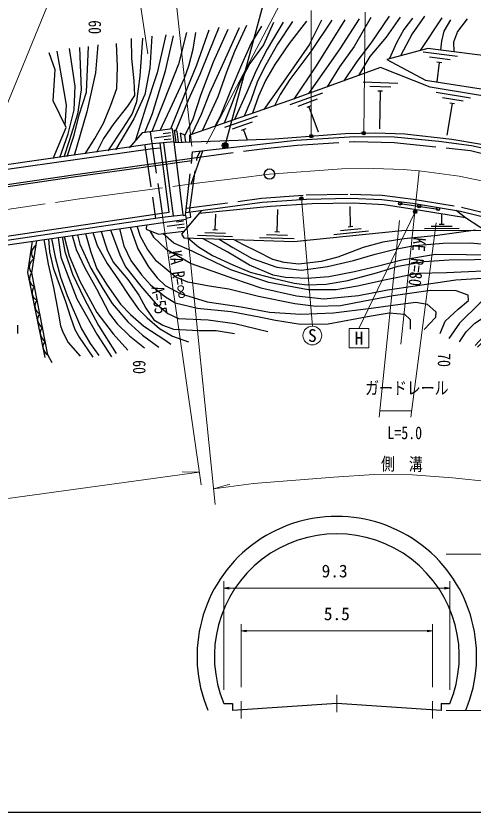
# Model space of a CAD drawing. Units: millimetres at full size, sheet at 1:1000, with parts at other scales. Extents: x 40000 to 680000, y 20000 to 380000.
# Drawn here: x 382542 to 448334, y 205000 to 319537 of the extents above; entities that cross this region are included whole.
import ezdxf
from ezdxf.enums import TextEntityAlignment as Align

# ---------------------------------------------------------------- set-up
doc = ezdxf.new("R2010")
doc.units = ezdxf.units.MM
doc.header["$LTSCALE"] = 1000
doc.linetypes.add('CHAIN', pattern=[18.5, 12, -1.5, 3.5, -1.5])
doc.linetypes.add('DASHED', pattern=[7.5, 6, -1.5])
for name, color, linetype, lineweight in [('M-BGD', 7, 'Continuous', 25), ('M-BMK', 2, 'CHAIN', 13), ('M-BMK-SRVR', 3, 'Continuous', 25), ('M-STR-HTXT', 7, 'Continuous', 13), ('M-STR-STR1', 1, 'Continuous', 25), ('M-STR-STRC', 7, 'Continuous', 25), ('M-TTL-BAND', 7, 'Continuous', 25)]:
    doc.layers.add(name, color=color, linetype=linetype, lineweight=lineweight)
doc.styles.add('ＭＳ ゴシック', font='')
doc.styles.get('ＭＳ ゴシック').set_extended_font_data('MS Gothic')

# ---------------------------------------------------------------- blocks, each defined once
blk = doc.blocks.new('open_arrow')
at = {"color": 0, "linetype": 'Continuous', "lineweight": -2}
blk.add_lwpolyline([(7.5, 1.25), (0, 0), (7.5, -1.25)], dxfattribs=at)

msp = doc.modelspace()

# ---------------------------------------------------------------- hatches: boundary and pattern name
at = {"layer": 'M-STR-STRC'}
for points in [[(425268, 302360, -1), (424829, 302121, -0.41421), (424929, 302460, -0.41421)], [(432814, 302794, -1), (432375, 302555, -0.41421), (432475, 302894, -0.41421)], [(412310, 300689, -1), (412985, 301119, -0.41421), (412863, 300567, -0.41421)], [(423844, 293390, -1), (423405, 293151, -0.41421), (423505, 293490, -0.41421)], [(440218, 291466, -1), (439779, 291227, -0.41421), (439879, 291566, -0.41421)]]:
    msp.add_hatch(color=256, dxfattribs=at).paths.add_polyline_path(points)

# ---------------------------------------------------------------- linework, layer by layer
at = {"layer": 'M-BGD'}
for p, q in [((443822, 319277), (440738, 314564)), ((446104, 313697), (441146, 314340)), ((445036, 313231), (442060, 313617)), ((443471, 312829), (443112, 310060)), ((443818, 312784), (443124, 312874)), ((437506, 309834), (432509, 310003)), ((436486, 309268), (433488, 309370)), ((426652, 308445), (421954, 306734)), ((435317, 308707), (434617, 308731)), ((434967, 308719), (434865, 303274)), ((447976, 307709), (443042, 308522)), ((425918, 307539), (423099, 306513)), ((446891, 307280), (443931, 307767)), ((445659, 306875), (444969, 306988)), ((425042, 306582), (424385, 306342)), ((424714, 306462), (426024, 302861)), ((445314, 306931), (444562, 302363)), ((417270, 305122), (412543, 303492)), ((416520, 304229), (413684, 303251)), ((404788, 302709), (403751, 302583)), ((405336, 301332), (405098, 303284)), ((405603, 301342), (405382, 303088)), ((405747, 302919), (405382, 303088)), ((405945, 301354), (405747, 302919)), ((406407, 301370), (406241, 302691)), ((406872, 302398), (406241, 302691)), ((406999, 301391), (406872, 302398)), ((415628, 303287), (414966, 303059)), ((415297, 303173), (415805, 301700)), ((404843, 302263), (402440, 301969)), ((404897, 301816), (403860, 301689)), ((430682, 289253), (430646, 292098)), ((437849, 292557), (443288, 291750)), ((407737, 290564), (407633, 291342)), ((411220, 288790), (411295, 291039)), ((420140, 288492), (420215, 291701)), ((443819, 289577), (443814, 291077)), ((446502, 291467), (452400, 290002)), ((446644, 292039), (452598, 290561)), ((381006, 286556), (407035, 290316)), ((406679, 290003), (405641, 289877)), ((406617, 290834), (406954, 290875)), ((406954, 290875), (407035, 290316)), ((407013, 290464), (407737, 290564)), ((406733, 289556), (404331, 289263)), ((406788, 289110), (405750, 288983)), ((410870, 288802), (411570, 288778)), ((429236, 288653), (432221, 288959)), ((430334, 289218), (431031, 289289)), ((441322, 288967), (446322, 288986)), ((442320, 289271), (445320, 289282)), ((443469, 289575), (444169, 289578)), ((408691, 287974), (413689, 287807)), ((409706, 288390), (412704, 288290)), ((417611, 287676), (422608, 287509)), ((418626, 288093), (421624, 287993)), ((419790, 288504), (420490, 288481)), ((428287, 288103), (433261, 288613)), ((382770, 275042), (382770, 273868)), ((387770, 269634), (387142, 270790)), ((412476, 220608), (413726, 220608)), ((413726, 220608), (413726, 219608)), ((443726, 220608), (443726, 219608)), ((443726, 220608), (444976, 220608))]:
    msp.add_line(p, q, dxfattribs=at)
at = {"layer": 'M-BGD', "linetype": 'DASHED'}
for p, q in [((401869, 302862), (403605, 291102)), ((401096, 300893), (402649, 290371)), ((407754, 295346), (409443, 300140)), ((406954, 290875), (407971, 299974))]:
    msp.add_line(p, q, dxfattribs=at)
at = {"layer": 'M-BGD'}
for points in [[(419617, 318598), (418195, 315365), (416222, 312682), (414707, 309861), (413537, 306628), (412489, 304108)], [(420980, 318640), (418710, 314736), (417095, 311670), (415786, 308564), (413990, 304626)], [(422355, 318722), (420208, 315451), (418490, 312508), (417304, 310138), (416343, 307358), (415382, 305106)], [(424379, 318803), (421884, 315554), (419799, 312570), (418469, 310260), (417467, 307971), (416611, 305530)], [(426506, 318946), (424727, 315390), (422518, 312222), (420330, 309034), (418226, 306086)], [(428019, 318906), (424972, 314409), (421966, 310383), (420576, 308237), (419741, 306609)], [(429885, 318969), (425754, 312367), (422530, 307583)], [(431930, 319132), (429149, 314779), (424651, 308355)], [(433607, 319296), (431235, 315126), (429128, 312224), (427312, 309323)], [(436270, 319481), (433612, 315639), (431588, 312982), (429720, 310200)], [(437824, 319358), (435841, 316497), (433489, 313676), (431854, 310977)], [(439624, 319236), (438356, 317560), (437293, 315659), (436318, 313400)], [(441348, 319502), (439548, 316968), (437878, 313811)], [(445070, 318991), (444129, 317356), (443781, 315905), (443659, 314619)], [(447474, 319121), (446074, 317309), (445534, 315783), (445561, 314373)], [(410323, 317481), (408511, 312436), (406718, 308002), (405272, 304447), (404803, 303245)], [(405565, 303004), (407361, 307469), (409036, 311138), (410369, 314386), (411815, 317940)], [(413032, 317566), (410944, 312888), (409155, 308210), (407939, 304564), (406872, 302398)], [(414684, 317841), (412229, 312384), (410417, 308439), (409178, 305366), (407871, 302516)], [(415740, 318140), (413996, 314402), (412849, 311466), (411587, 307912), (409353, 303027)], [(417874, 318071), (416382, 315617), (415029, 312498), (413422, 308737), (411931, 305068), (411165, 303652)], [(399117, 316306), (399163, 313417), (399530, 310183), (399599, 308096), (398612, 306537), (396614, 304074), (395146, 301918), (394145, 299905)], [(395829, 300145), (397991, 303409), (399276, 305427), (399942, 307216), (400446, 310862), (400815, 316329)], [(402100, 316647), (401802, 312038), (401113, 308254), (399530, 304722), (396883, 300294)], [(404125, 316830), (402886, 311350), (401211, 306259), (399775, 301642)], [(401081, 302759), (402198, 305479), (403185, 308827), (404056, 311648), (405227, 316670)], [(407108, 317174), (405961, 312588), (403873, 307382), (402122, 302895)], [(403325, 303052), (405066, 306832), (406787, 310570), (407429, 312336), (408049, 314767), (408439, 317152)], [(391702, 314993), (391909, 308893), (391381, 305384), (390234, 301692), (389431, 299235)], [(389936, 299306), (390945, 302380), (391634, 305315), (392689, 308549), (392964, 315130)], [(394321, 315388), (393976, 311352), (392758, 305751), (390948, 299450)], [(392530, 299675), (393907, 301895), (395123, 304120), (396224, 306688), (397073, 309119), (397143, 312270), (397028, 315549)], [(387879, 299014), (389750, 303474), (387897, 307329), (388176, 311798), (387327, 314228)], [(388421, 314465), (389110, 310636), (389775, 306691), (389604, 303778)], [(388879, 299156), (390073, 302587), (390922, 306049), (391060, 309443), (390234, 314855)], [(492989, 286010), (488859, 291206), (483932, 292609), (480923, 293875), (475671, 295746), (465261, 304732), (462150, 305984), (442135, 309279), (435020, 312130), (421893, 307351), (407529, 302398), (407529, 301409)], [(405336, 301332), (419771, 301840), (429947, 302612), (434292, 302715), (438498, 302573), (445279, 301803), (449279, 301140), (453496, 300198), (457116, 299219), (461320, 297781), (465580, 296144), (470285, 294044), (475467, 290965), (481307, 287117), (486899, 282804)], [(407971, 299974), (422862, 301653), (431293, 302182), (436999, 302120), (443400, 301527), (448129, 300881), (453126, 299786), (456689, 298812), (461643, 297149), (465632, 295606), (470014, 293530), (475173, 290600), (480545, 287069), (484477, 284122), (486570, 282459)], [(121507, 259548), (134752, 261012), (162350, 269583), (172476, 272574), (177479, 273776), (183331, 274754), (195409, 275654), (204496, 275913), (208476, 275869), (217909, 275107), (230901, 273780), (260104, 277815), (290369, 282314), (320648, 286477), (351719, 290949), (390771, 296671), (407869, 299067)], [(134847, 260199), (162514, 269214), (172572, 272072), (177539, 273247), (183384, 274250), (195466, 275111), (204491, 275477), (208406, 275389), (217986, 274556), (231489, 273348), (260147, 277518), (290412, 282017), (320690, 286180), (351762, 290652), (390814, 296374), (407835, 298759)], [(406997, 291257), (417964, 292726), (424350, 293193), (430645, 293314), (435216, 293141), (439608, 292609), (446502, 291467)], [(408926, 291169), (419189, 292183), (425166, 292544), (431107, 292632), (435534, 292414), (440788, 291584), (447257, 290534)], [(409258, 291559), (406358, 288149), (406686, 287591), (422546, 287061), (438078, 288655), (450130, 288700)], [(445889, 291569), (447257, 290534), (449310, 289218), (450130, 288700), (454572, 286214), (459232, 283987), (464028, 281926), (466412, 281098), (469212, 278601), (470903, 276944), (472380, 275195), (473414, 273755), (474232, 272337), (474968, 270919), (475687, 268325), (475695, 266671)], [(396162, 288745), (397486, 285188), (398306, 283460), (400503, 280640), (402595, 278266), (404383, 276716), (405955, 276005), (410221, 275811), (414034, 275273), (418773, 274132)], [(397435, 288929), (398068, 286479), (399102, 284347), (400631, 282302), (401907, 280872), (403910, 279214), (405461, 278267), (408671, 277513), (413496, 277018), (417805, 276222), (419884, 275763), (423482, 275181), (427489, 275224), (431582, 275999), (433658, 276390), (436243, 276820), (438483, 276648), (439259, 275873), (439302, 274473)], [(398971, 289151), (400094, 286049), (401602, 283444), (402877, 281843), (404018, 280745), (406194, 279626), (410072, 278398), (414940, 277709), (419055, 276913), (423545, 276632), (428263, 276825), (433648, 277493), (436789, 277923), (440106, 278375), (441744, 278073), (442993, 276954), (442907, 276136), (441313, 274435)], [(443596, 273853), (444329, 275619), (446181, 277363), (447668, 278590), (447646, 279387), (445923, 279968), (442196, 280054), (436854, 279258), (432710, 278503), (429263, 277836), (425752, 277728), (422686, 278094), (417430, 279149), (413186, 280226), (410376, 280638), (407295, 281219), (405550, 281930), (402750, 284276), (401476, 285985), (400464, 287815), (400011, 289301)], [(448704, 288695), (443209, 287935), (438436, 287475), (435349, 286994), (432496, 286206), (428884, 284849), (426454, 284214), (423279, 283842), (421168, 284084), (419526, 284500), (417271, 285660), (415301, 286622), (413858, 287351)], [(387653, 287516), (388195, 284844), (388949, 281958), (389897, 279332), (391966, 274519), (393216, 272430), (394465, 270686)], [(388636, 287658), (389014, 284820), (390134, 281827), (391297, 278813), (394187, 273741), (396298, 270511)], [(389180, 287737), (389597, 285662), (390696, 282367), (392354, 278879), (394403, 275015), (396966, 270988)], [(389508, 287784), (390199, 285016), (391728, 281356), (394165, 276889), (396556, 273789), (398645, 271464)], [(390654, 287950), (391190, 285943), (392483, 283274), (394145, 280272), (396019, 276698), (397119, 275251), (398907, 273528), (401040, 271784)], [(391410, 288059), (391753, 286715), (393325, 283248), (395092, 280212), (396384, 278145), (398646, 275518), (400757, 273624), (403131, 271896)], [(392559, 288225), (393303, 285557), (394187, 283167), (395652, 280798), (397590, 278085), (399038, 276567), (400933, 274909), (404122, 272842), (404833, 272303)], [(393588, 288373), (394230, 286526), (395674, 283942), (397289, 281552), (398887, 279196), (400179, 277366), (401429, 276117), (403217, 274546), (405069, 273469), (407396, 272651)], [(394792, 288547), (395675, 285882), (396560, 284088), (398671, 281612), (400222, 279373), (401257, 277471), (402399, 275835), (403670, 275038), (405221, 274478), (408861, 274284), (411360, 274284), (414010, 273832)], [(401835, 288598), (402359, 287707), (404126, 286028), (407745, 283939), (413863, 281765), (417805, 280408), (422899, 279288), (426863, 278814), (431861, 279309), (436040, 280127), (439978, 280709), (445837, 281548), (450361, 281871), (452537, 281807), (453247, 281592), (453334, 280881), (450899, 279331), (449369, 278246), (446375, 275318), (444845, 273143)], [(446396, 272627), (447344, 274069), (448594, 275339), (451609, 277320), (454001, 278720), (455013, 279732), (455465, 281153), (455401, 281648), (454324, 282509), (452902, 282940), (444522, 282574), (440343, 282488), (435841, 281583), (431690, 280679), (428631, 280119), (424624, 280119), (418937, 281174), (413487, 283026), (409966, 284674), (407898, 285707), (405292, 286848), (403689, 288216)], [(407349, 287569), (408814, 286341), (410828, 285050), (413740, 283715), (416236, 282687), (419585, 281811), (422606, 281111), (424459, 280869), (427195, 280957), (430326, 281482), (434420, 282554), (437529, 283517), (441273, 284195), (444907, 284436), (448556, 284481), (452759, 284568), (455343, 284218), (457291, 282949), (457554, 281330), (457006, 279973), (453920, 277435), (450962, 274642), (448619, 272104)], [(448991, 271907), (450086, 272979), (451706, 274204), (453961, 275649), (456260, 277093), (457639, 278471), (459412, 281075), (459784, 282060), (459658, 282660), (458782, 283448), (456199, 284783), (452740, 285067), (447332, 285177), (442910, 285199), (438086, 284410), (434539, 283469), (431277, 282703), (427567, 282002), (424480, 281761), (421328, 281914), (419586, 282223), (416149, 283667), (413018, 285527), (409407, 287500)], [(384894, 287117), (384211, 282645), (386707, 270408)], [(387142, 270790), (384812, 282554), (385574, 287215)], [(386544, 287356), (387201, 283839), (387969, 280476), (388636, 276915), (388943, 274968), (389277, 274046), (390071, 272560), (391788, 270588)], [(387218, 287453), (387370, 285597), (387913, 283300), (389668, 278454), (390406, 276209), (391024, 274437), (391642, 273309), (393630, 270463)], [(411815, 287420), (413763, 286205), (416565, 284652), (420068, 283405), (423658, 282967), (427380, 283492), (431136, 284346), (434245, 285265), (437113, 285987), (439915, 286490), (444009, 286840), (447938, 286906), (452776, 286447), (454572, 286214)], [(443726, 219608), (428726, 220608), (413726, 219608)]]:
    msp.add_lwpolyline(points, dxfattribs=at)
msp.add_lwpolyline([(435902, 313290), (441501, 310314), (450135, 308955), (462759, 307267), (450461, 313737), (441843, 314855)], close=True, dxfattribs=at)
at = {"layer": 'M-BGD', "linetype": 'DASHED'}
for points in [[(405098, 303284), (400689, 302708), (398860, 300576)], [(407869, 299067), (418373, 300477), (423003, 300944), (431321, 301474), (436987, 301345), (447979, 300154), (456487, 298073), (464627, 295201), (469586, 292854), (474449, 290176), (478904, 287410), (482979, 284737), (486272, 282169)], [(407514, 291326), (408623, 299168), (409050, 300096)], [(407064, 291858), (417904, 293311), (424323, 293780), (430650, 293902), (435263, 293727), (439691, 293191), (446644, 292039)], [(401311, 289489), (401272, 288854), (403066, 288141), (406727, 288583)]]:
    msp.add_lwpolyline(points, dxfattribs=at)
at = {"layer": 'M-BGD'}
for centre in [(437849, 292557), (440568, 292154), (443288, 291750)]:
    msp.add_circle(centre, 225, dxfattribs=at)
for centre, radius, start, end in [((386037, 285401), 1250, 117.59573, 223.85594), ((385715, 283427), 1250, 117.59573, 223.85594), ((385741, 281726), 1250, 138.06955, 244.32975), ((386129, 279764), 1250, 138.06955, 244.32975), ((386518, 277802), 1250, 138.06955, 244.32975), ((386906, 275840), 1250, 138.06955, 244.32975), ((387295, 273878), 1250, 138.06955, 244.32975), ((387683, 271916), 1250, 138.06955, 244.32975), ((428726, 227419), 20120, 337.31313, 202.68687), ((428726, 227419), 17620, 337.25749, 202.74251)]:
    msp.add_arc(centre, radius, start, end, dxfattribs=at)
at = {"layer": 'M-BMK'}
for p, q in [((428726, 221856), (428726, 219359)), ((414976, 220950), (414976, 218447)), ((442476, 220950), (442476, 218447))]:
    msp.add_line(p, q, dxfattribs=at)
msp.add_lwpolyline([(319972, 282615), (391728, 293220), (408620, 295461), (416053, 296390), (419037, 296781), (429453, 297550), (434031, 297596), (438262, 297423), (440579, 297245), (446326, 296484), (452438, 295189), (456978, 293889), (461909, 292131), (466535, 290281), (471520, 287648), (476115, 285015), (480746, 281931), (487062, 276719), (490131, 273873), (492851, 270890), (495601, 267629), (498394, 263803), (503435, 255917)], dxfattribs=at)
at = {"layer": 'M-BMK-SRVR'}
msp.add_circle((419037, 296781), 750, dxfattribs=at)
at = {"layer": 'M-STR-HTXT'}
for p, q in [((407836, 300766), (403516, 341333)), ((401507, 314062), (397609, 340993)), ((375056, 291711), (391332, 331449)), ((409962, 301152), (425505, 330646)), ((425048, 302240), (425018, 320340)), ((432595, 302675), (432791, 320079)), ((440579, 297245), (437922, 272330)), ((423624, 293271), (425201, 274906)), ((409198, 252076), (403605, 291102)), ((439999, 291347), (431915, 274588)), ((411209, 249237), (407035, 290316)), ((437747, 290095), (434807, 261825)), ((443016, 289782), (439362, 261825)), ((434902, 262738), (439482, 262738)), ((261766, 233709), (408934, 253919)), ((408934, 253919), (406479, 253927)), ((410980, 251498), (413345, 252155)), ((444476, 242108), (461665, 242108)), ((412476, 222608), (412476, 238215)), ((412476, 237215), (444976, 237215)), ((444976, 222608), (444976, 238215)), ((414976, 222950), (414976, 232053)), ((442476, 222950), (442476, 232053)), ((414976, 231053), (442476, 231053)), ((444476, 219608), (461665, 219608))]:
    msp.add_line(p, q, dxfattribs=at)
msp.add_lwpolyline([(430509, 274588), (433321, 274588), (433321, 271776), (430509, 271776)], close=True, dxfattribs=at)
msp.add_lwpolyline([(410980, 251498), (416720, 252255), (428280, 253170), (434081, 253556), (439627, 253511), (445372, 253089), (450890, 252526), (455168, 251787), (459709, 250683), (463961, 249556), (467292, 248385), (470765, 246857), (473650, 245328), (476263, 243707), (478044, 242502)], dxfattribs=at)
msp.add_circle((425201, 273556), 1350, dxfattribs=at)
at = {"layer": 'M-STR-STR1'}
for p, q in [((405219, 290762), (403841, 301274)), ((406617, 290911), (405336, 301410)), ((404618, 291285), (403314, 301226))]:
    msp.add_line(p, q, dxfattribs=at)
for points in [[(405336, 301410), (402138, 301119), (380496, 298041), (373031, 296894), (352446, 293876), (342884, 292482), (312095, 288011), (281343, 283552), (242822, 278024)], [(403406, 300523), (402220, 300415), (380600, 297341), (373137, 296194), (352549, 293175), (342985, 291782), (312197, 287310), (281444, 282851), (242922, 277323)], [(244190, 268417), (253273, 269393), (281073, 273555), (284830, 274118), (313552, 278340), (343923, 282556), (374691, 286912), (403540, 291170), (404618, 291285)], [(244273, 267838), (253348, 268814), (281160, 272978), (284916, 273540), (313635, 277762), (344005, 281978), (374775, 286334), (403613, 290590), (406617, 290911)]]:
    msp.add_lwpolyline(points, dxfattribs=at)
at = {"layer": 'M-STR-STRC'}
msp.add_line((412648, 300904), (420997, 331884), dxfattribs=at)
for centre, radius in [((425048, 302240), 250), ((432595, 302675), 250), ((412648, 300904), 400), ((423624, 293271), 250), ((439999, 291347), 250)]:
    msp.add_circle(centre, radius, dxfattribs=at)
at = {"layer": 'M-TTL-BAND'}
msp.add_line((40000, 205000), (579000, 205000), dxfattribs=at)

# ---------------------------------------------------------------- block references
at = {"layer": 'M-STR-HTXT', "xscale": 100, "yscale": 100}
for p in [(412476, 237215), (414976, 231053)]:
    msp.add_blockref('open_arrow', p, dxfattribs=at)
at = {"layer": 'M-STR-HTXT', "xscale": 100, "yscale": 100, "rotation": 180}
for p in [(444976, 237215), (442476, 231053)]:
    msp.add_blockref('open_arrow', p, dxfattribs=at)

# ---------------------------------------------------------------- texts
at = {"layer": 'M-BGD', "style": 'ＭＳ ゴシック', "width": 0.8}
for s, p in [('60', (392449, 317915)), ('70', (442712, 270036)), ('60', (398847, 269020))]:
    msp.add_text(s, height=1833, rotation=270, dxfattribs=at).set_placement(p, align=Align.BOTTOM_CENTER)
at = {"layer": 'M-STR-HTXT', "style": 'ＭＳ ゴシック', "width": 0.8}
for s, rotation, p in [('KE R=80', 263.912, (438848, 284328)), ('KA R=∞', 278.156, (404498, 282121)), ('A=55', 278.156, (401755, 278443)), ('側\u3000溝', 359.103, (438068, 253604))]:
    msp.add_text(s, height=1833, rotation=rotation, dxfattribs=at).set_placement(p, align=Align.BOTTOM_CENTER)
at = {"layer": 'M-STR-HTXT', "style": 'ＭＳ ゴシック'}
for s, p in [('S', (425201, 273556)), ('H', (431915, 273182))]:
    msp.add_text(s, height=1833, dxfattribs=at).set_placement(p, align=Align.MIDDLE_CENTER)
at = {"layer": 'M-STR-HTXT', "style": 'ＭＳ ゴシック', "width": 0.8}
for s, p in [('ガードレール', (438800, 264537)), ('L=5.0', (438500, 258098))]:
    msp.add_text(s, height=1833, dxfattribs=at).set_placement(p, align=Align.BOTTOM_CENTER)
at = {"layer": 'M-STR-HTXT', "style": 'ＭＳ ゴシック'}
for s, p in [('9.3', (428409, 238215)), ('5.5', (428726, 232053))]:
    msp.add_text(s, height=1833, dxfattribs=at).set_placement(p, align=Align.BOTTOM_CENTER)

doc.saveas('drawing.dxf')
